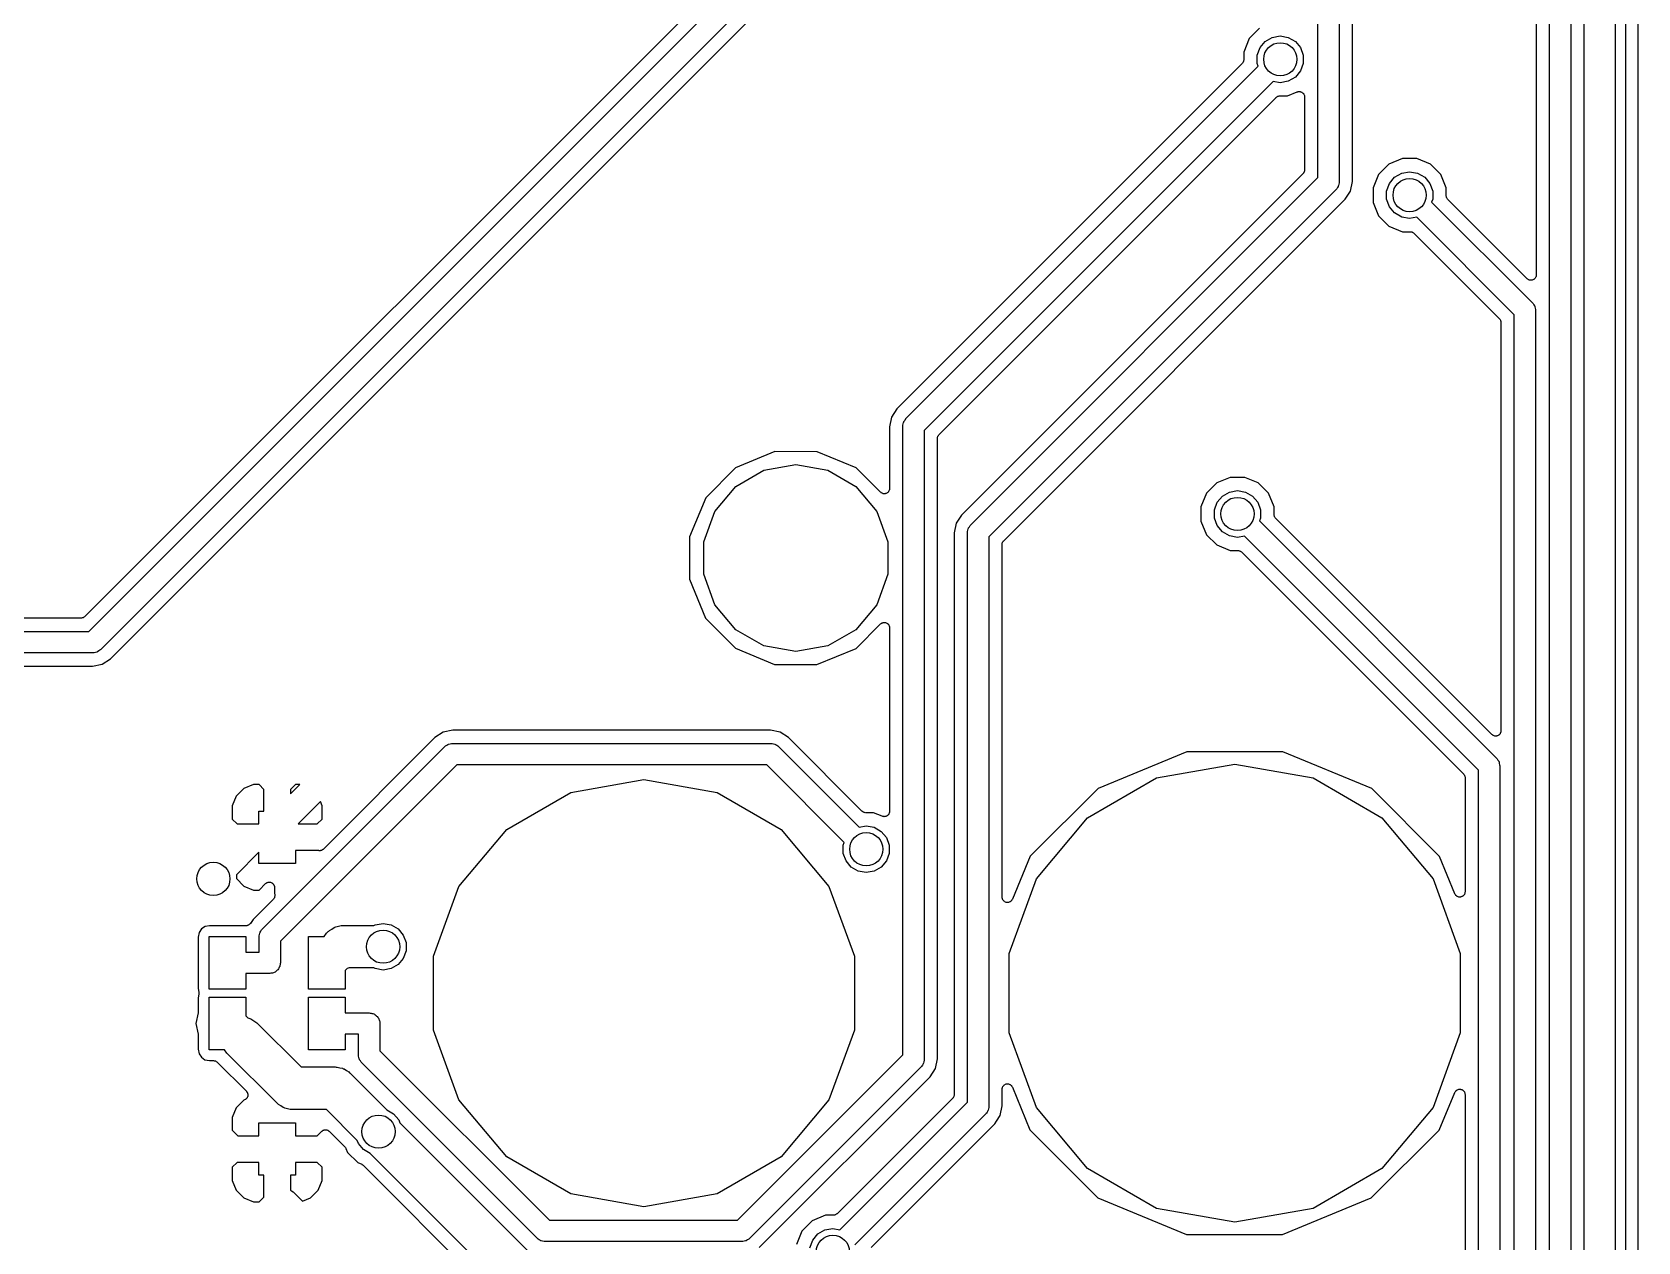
# Model space of a CAD drawing. Extents: x 51 to 137, y -158 to -25.
# Drawn here: x 105.85 to 136.51, y -78.8 to -55.7 of the extents above; entities that cross this region are included whole.
import ezdxf

# ---------------------------------------------------------------- set-up
doc = ezdxf.new("R2010")
doc.units = 0
doc.header["$MEASUREMENT"] = 0
doc.layers.add('BLACK', color=7, linetype='CONTINUOUS')

msp = doc.modelspace()

# ---------------------------------------------------------------- linework, layer by layer
at = {"layer": 'Black'}
for p, q in [((136.286, -119.911), (136.286, -28.1863)), ((136.515, -28.1813), (136.515, -119.921)), ((136.083, -28.2226), (136.083, -119.88)), ((134.828, -87.6108), (134.828, -49.6279)), ((135.235, -49.5437), (135.235, -87.695)), ((135.489, -87.685), (135.489, -49.5537)), ((134.574, -49.7752), (134.574, -60.3373)), ((121.125, -52.5895), (106.854, -66.8604)), ((106.929, -67.1442), (121.433, -52.64)), ((121.718, -52.9302), (107.157, -67.4911)), ((107.344, -67.6636), (121.771, -53.236)), ((130.404, -58.4763), (130.404, -53.6397)), ((130.81, -53.5555), (130.81, -58.5605)), ((131.064, -58.5505), (131.064, -53.5655)), ((129.291, -55.6259), (129.094, -55.8222)), ((129.399, -55.8766), (129.533, -55.7991)), ((129.533, -55.7991), (129.686, -55.7722)), ((129.686, -55.7722), (129.838, -55.7991)), ((129.838, -55.7991), (129.973, -55.8766)), ((129.094, -55.8222), (128.987, -56.0788)), ((128.987, -56.0788), (128.987, -56.2283)), ((129.246, -56.1409), (129.299, -55.9953)), ((129.299, -55.9953), (129.399, -55.8766)), ((129.973, -55.8766), (130.072, -55.9953)), ((130.072, -55.9953), (130.125, -56.1409)), ((128.958, -56.3001), (122.365, -62.8929)), ((122.537, -63.0796), (129.266, -56.3506)), ((128.96, -56.2965), (128.958, -56.3001)), ((128.963, -56.2936), (128.96, -56.2965)), ((128.97, -56.2821), (128.963, -56.2936)), ((128.978, -56.2712), (128.97, -56.2821)), ((128.979, -56.2669), (128.978, -56.2712)), ((128.981, -56.2631), (128.979, -56.2669)), ((128.983, -56.25), (128.981, -56.2631)), ((128.987, -56.2371), (128.983, -56.25)), ((128.987, -56.2283), (128.987, -56.2327)), ((128.987, -56.2327), (128.987, -56.2371)), ((129.246, -56.2959), (129.246, -56.1409)), ((129.266, -56.3506), (129.246, -56.2959)), ((130.125, -56.2959), (130.072, -56.4415)), ((130.125, -56.1409), (130.125, -56.2959)), ((129.551, -56.6408), (122.884, -63.3075)), ((129.686, -56.6646), (129.551, -56.6408)), ((129.838, -56.6377), (129.686, -56.6646)), ((129.973, -56.5602), (129.838, -56.6377)), ((130.072, -56.4415), (129.973, -56.5602)), ((123.168, -63.3829), (129.604, -56.9466)), ((129.604, -56.9466), (129.608, -56.9441)), ((129.608, -56.9441), (129.611, -56.9406)), ((129.611, -56.9406), (129.622, -56.934)), ((129.622, -56.934), (129.633, -56.9264)), ((129.633, -56.9264), (129.637, -56.9252)), ((129.637, -56.9252), (129.641, -56.923)), ((129.641, -56.923), (129.654, -56.9207)), ((129.654, -56.9207), (129.667, -56.9173)), ((129.667, -56.9173), (129.672, -56.9177)), ((129.672, -56.9177), (129.676, -56.9169)), ((129.676, -56.9169), (129.824, -56.917)), ((129.824, -56.917), (130.009, -56.8405)), ((130.009, -56.8405), (130.02, -56.8381)), ((130.02, -56.8381), (130.03, -56.8344)), ((130.03, -56.8344), (130.037, -56.8344)), ((130.037, -56.8344), (130.044, -56.8329)), ((130.044, -56.8329), (130.055, -56.8344)), ((130.055, -56.8344), (130.066, -56.8344)), ((130.066, -56.8344), (130.072, -56.8367)), ((130.072, -56.8367), (130.079, -56.8375)), ((130.079, -56.8375), (130.089, -56.8426)), ((130.089, -56.8426), (130.099, -56.8464)), ((130.099, -56.8464), (130.104, -56.8507)), ((130.104, -56.8507), (130.11, -56.8539)), ((130.11, -56.8539), (130.117, -56.862)), ((130.117, -56.862), (130.126, -56.8691)), ((130.126, -56.8691), (130.129, -56.8749)), ((130.129, -56.8749), (130.134, -56.8799)), ((130.134, -56.8799), (130.138, -56.8901)), ((130.138, -56.8901), (130.144, -56.8997)), ((130.144, -56.8997), (130.145, -56.9063)), ((130.145, -56.9063), (130.147, -56.9125)), ((130.147, -56.9125), (130.148, -56.9235)), ((130.148, -56.9235), (130.15, -56.9344)), ((130.15, -56.9344), (130.15, -58.329)), ((131.761, -58.2187), (131.564, -58.415)), ((132.018, -58.1126), (131.761, -58.2187)), ((132.296, -58.1128), (132.018, -58.1126)), ((132.552, -58.2194), (132.296, -58.1128)), ((132.749, -58.416), (132.552, -58.2194)), ((130.12, -58.4009), (123.6, -64.9206)), ((123.773, -65.1073), (130.404, -58.4763)), ((130.123, -58.3972), (130.12, -58.4009)), ((130.126, -58.3943), (130.123, -58.3972)), ((130.13, -58.3866), (130.126, -58.3943)), ((130.136, -58.3798), (130.13, -58.3866)), ((130.138, -58.3756), (130.136, -58.3798)), ((130.14, -58.372), (130.138, -58.3756)), ((130.141, -58.3677), (130.14, -58.372)), ((130.144, -58.3638), (130.141, -58.3677)), ((130.145, -58.355), (130.144, -58.3638)), ((130.148, -58.3467), (130.145, -58.355)), ((130.149, -58.3379), (130.148, -58.3422)), ((130.148, -58.3422), (130.148, -58.3467)), ((130.15, -58.329), (130.149, -58.3334)), ((130.149, -58.3334), (130.149, -58.3379)), ((130.81, -58.5605), (130.809, -58.5693)), ((130.809, -58.5693), (130.809, -58.5782)), ((131.027, -58.7347), (131.064, -58.5505)), ((131.564, -58.415), (131.458, -58.6716)), ((131.77, -58.5881), (131.869, -58.4694)), ((131.869, -58.4694), (132.004, -58.3919)), ((132.004, -58.3919), (132.156, -58.365)), ((132.156, -58.365), (132.309, -58.3919)), ((132.309, -58.3919), (132.443, -58.4694)), ((132.443, -58.4694), (132.543, -58.5881)), ((132.855, -58.6729), (132.749, -58.416)), ((130.751, -58.7042), (124.12, -65.3352)), ((130.756, -58.6969), (130.751, -58.7042)), ((130.763, -58.6911), (130.756, -58.6969)), ((130.776, -58.6681), (130.763, -58.6911)), ((130.791, -58.6464), (130.776, -58.6681)), ((130.793, -58.6377), (130.791, -58.6464)), ((130.798, -58.63), (130.793, -58.6377)), ((130.802, -58.6038), (130.798, -58.63)), ((130.809, -58.5782), (130.802, -58.6038)), ((130.923, -58.8909), (131.014, -58.7548)), ((131.014, -58.7548), (131.027, -58.7347)), ((131.014, -58.7548), (131.014, -58.7548)), ((131.458, -58.6716), (131.458, -58.9495)), ((131.717, -58.7337), (131.77, -58.5881)), ((131.717, -58.8887), (131.717, -58.7337)), ((132.543, -58.5881), (132.596, -58.7337)), ((132.596, -58.7337), (132.596, -58.8887)), ((132.855, -58.8209), (132.855, -58.6729)), ((132.855, -58.8254), (132.855, -58.8209)), ((132.855, -58.8299), (132.855, -58.8254)), ((132.859, -58.8427), (132.855, -58.8299)), ((132.861, -58.8557), (132.859, -58.8427)), ((132.863, -58.8596), (132.861, -58.8557)), ((132.864, -58.864), (132.863, -58.8596)), ((132.872, -58.8748), (132.864, -58.864)), ((132.878, -58.8863), (132.872, -58.8748)), ((124.403, -65.4106), (130.923, -58.8909)), ((131.458, -58.9495), (131.564, -59.2064)), ((131.77, -59.0343), (131.717, -58.8887)), ((131.869, -59.153), (131.77, -59.0343)), ((132.004, -59.2305), (131.869, -59.153)), ((132.596, -58.8887), (132.576, -58.9434)), ((132.576, -58.9434), (134.501, -60.8684)), ((132.882, -58.8892), (132.878, -58.8863)), ((132.884, -58.8929), (132.882, -58.8892)), ((134.401, -60.4092), (132.884, -58.8929)), ((131.564, -59.2064), (131.76, -59.403)), ((131.76, -59.403), (132.017, -59.5096)), ((132.156, -59.2574), (132.004, -59.2305)), ((132.291, -59.2336), (132.156, -59.2574)), ((134.154, -61.0963), (132.291, -59.2336)), ((132.017, -59.5096), (132.166, -59.5097)), ((132.166, -59.5097), (132.17, -59.5105)), ((132.17, -59.5105), (132.175, -59.5101)), ((132.175, -59.5101), (132.188, -59.5135)), ((132.188, -59.5135), (132.201, -59.5159)), ((132.201, -59.5159), (132.205, -59.5181)), ((132.205, -59.5181), (132.209, -59.5192)), ((132.209, -59.5192), (132.22, -59.5269)), ((132.22, -59.5269), (132.231, -59.5335)), ((132.231, -59.5335), (132.234, -59.5369)), ((132.234, -59.5369), (132.238, -59.5395)), ((132.238, -59.5395), (133.87, -61.1717)), ((134.412, -60.4168), (134.401, -60.4092)), ((134.54, -60.4112), (134.531, -60.4206)), ((134.55, -60.4026), (134.54, -60.4112)), ((134.553, -60.3988), (134.55, -60.4026)), ((134.556, -60.3956), (134.553, -60.3988)), ((134.561, -60.3836), (134.556, -60.3956)), ((134.568, -60.3721), (134.561, -60.3836)), ((134.569, -60.3677), (134.568, -60.3721)), ((134.571, -60.3636), (134.569, -60.3677)), ((134.572, -60.3504), (134.571, -60.3636)), ((134.574, -60.3373), (134.572, -60.3504)), ((134.422, -60.4253), (134.412, -60.4168)), ((134.426, -60.4269), (134.422, -60.4253)), ((134.43, -60.4294), (134.426, -60.4269)), ((134.442, -60.4329), (134.43, -60.4294)), ((134.455, -60.4374), (134.442, -60.4329)), ((134.459, -60.4374), (134.455, -60.4374)), ((134.464, -60.4385), (134.459, -60.4374)), ((134.477, -60.4374), (134.464, -60.4385)), ((134.49, -60.4374), (134.477, -60.4374)), ((134.494, -60.4359), (134.49, -60.4374)), ((134.499, -60.4355), (134.494, -60.4359)), ((134.511, -60.4299), (134.499, -60.4355)), ((134.523, -60.4253), (134.511, -60.4299)), ((134.527, -60.4225), (134.523, -60.4253)), ((134.531, -60.4206), (134.527, -60.4225)), ((134.501, -60.8684), (134.506, -60.8757)), ((134.506, -60.8757), (134.513, -60.8815)), ((134.513, -60.8815), (134.526, -60.9045)), ((134.526, -60.9045), (134.541, -60.9262)), ((134.541, -60.9262), (134.544, -60.9349)), ((134.544, -60.9349), (134.548, -60.9426)), ((134.548, -60.9426), (134.553, -60.9687)), ((134.553, -60.9687), (134.56, -60.9944)), ((134.56, -60.9944), (134.559, -61.0033)), ((134.559, -61.0033), (134.56, -61.0121)), ((134.56, -61.0121), (134.56, -85.4596)), ((133.87, -61.1717), (133.873, -61.1754)), ((133.873, -61.1754), (133.876, -61.1783)), ((133.876, -61.1783), (133.883, -61.1897)), ((133.883, -61.1897), (133.89, -61.2006)), ((133.89, -61.2006), (133.892, -61.2049)), ((133.892, -61.2049), (133.894, -61.2088)), ((133.894, -61.2088), (133.896, -61.2219)), ((133.896, -61.2219), (133.9, -61.2347)), ((133.9, -61.2347), (133.899, -61.2392)), ((133.899, -61.2392), (133.9, -61.2436)), ((133.9, -61.2436), (133.9, -69.0414)), ((134.154, -85.3754), (134.154, -61.0963)), ((122.26, -63.0491), (122.224, -63.2333)), ((122.365, -62.8929), (122.26, -63.0491)), ((122.485, -63.18), (122.49, -63.1538)), ((122.49, -63.1538), (122.494, -63.1461)), ((122.494, -63.1461), (122.497, -63.1374)), ((122.497, -63.1374), (122.512, -63.1157)), ((122.512, -63.1157), (122.525, -63.0927)), ((122.525, -63.0927), (122.532, -63.0869)), ((122.532, -63.0869), (122.537, -63.0796)), ((122.224, -63.2333), (122.224, -64.4138)), ((122.478, -63.2056), (122.485, -63.18)), ((122.479, -63.2145), (122.478, -63.2056)), ((122.478, -63.2233), (122.479, -63.2145)), ((122.478, -75.2317), (122.478, -63.2233)), ((122.884, -63.3075), (122.884, -75.3159)), ((123.138, -63.4459), (123.142, -63.4331)), ((123.139, -63.4504), (123.138, -63.4459)), ((123.138, -63.4548), (123.139, -63.4504)), ((123.138, -75.3059), (123.138, -63.4548)), ((123.142, -63.4331), (123.144, -63.42)), ((123.144, -63.42), (123.146, -63.4161)), ((123.146, -63.4161), (123.148, -63.4118)), ((123.148, -63.4118), (123.155, -63.4009)), ((123.155, -63.4009), (123.162, -63.3895)), ((123.162, -63.3895), (123.165, -63.3866)), ((123.165, -63.3866), (123.168, -63.3829)), ((120.032, -63.7104), (119.284, -64.0191)), ((120.84, -63.7112), (120.032, -63.7104)), ((121.587, -64.0212), (120.84, -63.7112)), ((119.284, -64.0191), (118.712, -64.5903)), ((119.287, -64.3756), (119.824, -64.0656)), ((119.824, -64.0656), (120.434, -63.958)), ((120.434, -63.958), (121.044, -64.0656)), ((121.044, -64.0656), (121.581, -64.3756)), ((122.05, -64.4856), (121.587, -64.0212)), ((118.888, -64.8504), (119.287, -64.3756)), ((121.581, -64.3756), (121.98, -64.8504)), ((128.472, -64.3081), (128.275, -64.5044)), ((128.729, -64.202), (128.472, -64.3081)), ((129.007, -64.2022), (128.729, -64.202)), ((129.263, -64.3088), (129.007, -64.2022)), ((129.46, -64.5054), (129.263, -64.3088)), ((118.712, -64.5903), (118.402, -65.3368)), ((122.061, -64.4933), (122.05, -64.4856)), ((122.071, -64.5018), (122.061, -64.4933)), ((122.075, -64.5033), (122.071, -64.5018)), ((122.079, -64.5059), (122.075, -64.5033)), ((122.092, -64.5093), (122.079, -64.5059)), ((122.104, -64.5139), (122.092, -64.5093)), ((122.109, -64.5139), (122.104, -64.5139)), ((122.113, -64.5151), (122.109, -64.5139)), ((122.126, -64.5139), (122.113, -64.5151)), ((122.14, -64.5139), (122.126, -64.5139)), ((122.144, -64.5124), (122.14, -64.5139)), ((122.148, -64.512), (122.144, -64.5124)), ((122.16, -64.5064), (122.148, -64.512)), ((122.173, -64.5018), (122.16, -64.5064)), ((122.176, -64.499), (122.173, -64.5018)), ((122.18, -64.4971), (122.176, -64.499)), ((122.19, -64.4877), (122.18, -64.4971)), ((122.2, -64.4792), (122.19, -64.4877)), ((122.202, -64.4753), (122.2, -64.4792)), ((122.205, -64.4722), (122.202, -64.4753)), ((122.211, -64.4601), (122.205, -64.4722)), ((122.218, -64.4486), (122.211, -64.4601)), ((122.22, -64.4402), (122.218, -64.4442)), ((122.218, -64.4442), (122.218, -64.4486)), ((122.221, -64.427), (122.22, -64.4402)), ((122.224, -64.4138), (122.221, -64.427)), ((128.275, -64.5044), (128.169, -64.761)), ((128.428, -64.8231), (128.481, -64.6775)), ((128.481, -64.6775), (128.58, -64.5588)), ((128.58, -64.5588), (128.715, -64.4813)), ((128.715, -64.4813), (128.867, -64.4544)), ((128.867, -64.4544), (129.02, -64.4813)), ((129.02, -64.4813), (129.154, -64.5588)), ((129.154, -64.5588), (129.254, -64.6775)), ((129.254, -64.6775), (129.307, -64.8231)), ((129.566, -64.7623), (129.46, -64.5054)), ((118.676, -65.4329), (118.888, -64.8504)), ((121.98, -64.8504), (122.192, -65.4329)), ((123.6, -64.9206), (123.496, -65.0768)), ((128.169, -64.761), (128.169, -65.0389)), ((128.428, -64.9781), (128.428, -64.8231)), ((128.481, -65.1237), (128.428, -64.9781)), ((129.307, -64.9781), (129.287, -65.0328)), ((129.307, -64.8231), (129.307, -64.9781)), ((129.566, -64.9103), (129.566, -64.7623)), ((129.566, -64.9148), (129.566, -64.9103)), ((129.566, -64.9193), (129.566, -64.9148)), ((129.57, -64.9321), (129.566, -64.9193)), ((129.572, -64.9451), (129.57, -64.9321)), ((129.574, -64.949), (129.572, -64.9451)), ((129.575, -64.9534), (129.574, -64.949)), ((129.583, -64.9642), (129.575, -64.9534)), ((129.589, -64.9757), (129.583, -64.9642)), ((129.593, -64.9786), (129.589, -64.9757)), ((129.595, -64.9823), (129.593, -64.9786)), ((133.726, -69.1133), (129.595, -64.9823)), ((123.496, -65.0768), (123.459, -65.261)), ((123.459, -65.261), (123.459, -75.9832)), ((123.713, -65.251), (123.715, -65.2422)), ((123.713, -76.1305), (123.713, -65.251)), ((123.714, -65.2333), (123.721, -65.2077)), ((123.715, -65.2422), (123.714, -65.2333)), ((123.721, -65.2077), (123.725, -65.1815)), ((123.725, -65.1815), (123.73, -65.1738)), ((123.73, -65.1738), (123.732, -65.1651)), ((123.732, -65.1651), (123.747, -65.1434)), ((123.747, -65.1434), (123.761, -65.1204)), ((123.761, -65.1204), (123.768, -65.1146)), ((123.768, -65.1146), (123.773, -65.1073)), ((128.169, -65.0389), (128.275, -65.2958)), ((128.275, -65.2958), (128.471, -65.4924)), ((128.58, -65.2424), (128.481, -65.1237)), ((128.715, -65.3199), (128.58, -65.2424)), ((128.867, -65.3468), (128.715, -65.3199)), ((129.287, -65.0328), (133.816, -69.5625)), ((118.402, -65.3368), (118.402, -66.1452)), ((118.676, -66.0527), (118.676, -65.4329)), ((122.192, -65.4329), (122.192, -66.0527)), ((124.12, -65.3352), (124.12, -76.2147)), ((124.374, -65.4736), (124.377, -65.4608)), ((124.374, -65.4781), (124.374, -65.4736)), ((124.374, -65.4825), (124.374, -65.4781)), ((124.374, -72.2186), (124.374, -65.4825)), ((124.377, -65.4608), (124.38, -65.4477)), ((124.38, -65.4477), (124.382, -65.4438)), ((124.382, -65.4438), (124.383, -65.4395)), ((124.383, -65.4395), (124.391, -65.4286)), ((124.391, -65.4286), (124.397, -65.4172)), ((124.397, -65.4172), (124.401, -65.4143)), ((124.401, -65.4143), (124.403, -65.4106)), ((128.471, -65.4924), (128.728, -65.599)), ((128.728, -65.599), (128.877, -65.5991)), ((129.002, -65.323), (128.867, -65.3468)), ((128.877, -65.5991), (128.881, -65.5999)), ((128.881, -65.5999), (128.886, -65.5995)), ((128.886, -65.5995), (128.899, -65.6029)), ((128.899, -65.6029), (128.912, -65.6053)), ((128.912, -65.6053), (128.916, -65.6075)), ((128.916, -65.6075), (128.92, -65.6086)), ((128.92, -65.6086), (128.931, -65.6163)), ((128.931, -65.6163), (128.942, -65.6229)), ((128.942, -65.6229), (128.945, -65.6263)), ((128.945, -65.6263), (128.949, -65.6289)), ((133.47, -69.7904), (129.002, -65.323)), ((128.949, -65.6289), (133.186, -69.8658)), ((118.402, -66.1452), (118.71, -66.8923)), ((118.888, -66.6352), (118.676, -66.0527)), ((122.192, -66.0527), (121.98, -66.6352)), ((119.287, -67.11), (118.888, -66.6352)), ((121.98, -66.6352), (121.581, -67.11)), ((78.8838, -67.1442), (106.929, -67.1442)), ((106.782, -66.8902), (78.8938, -66.8902)), ((106.786, -66.8894), (106.782, -66.8902)), ((106.791, -66.8898), (106.786, -66.8894)), ((106.804, -66.8864), (106.791, -66.8898)), ((106.817, -66.8841), (106.804, -66.8864)), ((106.821, -66.8818), (106.817, -66.8841)), ((106.825, -66.8807), (106.821, -66.8818)), ((106.836, -66.8731), (106.825, -66.8807)), ((106.847, -66.8664), (106.836, -66.8731)), ((106.85, -66.863), (106.847, -66.8664)), ((106.854, -66.8604), (106.85, -66.863)), ((118.71, -66.8923), (119.281, -67.4644)), ((119.824, -67.42), (119.287, -67.11)), ((121.581, -67.11), (121.044, -67.42)), ((121.584, -67.4664), (122.05, -67.0005)), ((122.05, -67.0005), (122.061, -66.9929)), ((122.061, -66.9929), (122.071, -66.9844)), ((122.071, -66.9844), (122.076, -66.9828)), ((122.076, -66.9828), (122.079, -66.9803)), ((122.079, -66.9803), (122.092, -66.9768)), ((122.092, -66.9768), (122.104, -66.9723)), ((122.104, -66.9723), (122.109, -66.9723)), ((122.109, -66.9723), (122.113, -66.9712)), ((122.113, -66.9712), (122.127, -66.9723)), ((122.127, -66.9723), (122.14, -66.9723)), ((122.14, -66.9723), (122.144, -66.9739)), ((122.144, -66.9739), (122.148, -66.9743)), ((122.148, -66.9743), (122.16, -66.9799)), ((122.16, -66.9799), (122.173, -66.9844)), ((122.173, -66.9844), (122.176, -66.9873)), ((122.176, -66.9873), (122.18, -66.9892)), ((122.18, -66.9892), (122.19, -66.9986)), ((122.19, -66.9986), (122.2, -67.0071)), ((122.2, -67.0071), (122.202, -67.011)), ((122.202, -67.011), (122.205, -67.0142)), ((122.205, -67.0142), (122.211, -67.0262)), ((122.211, -67.0262), (122.218, -67.0376)), ((122.218, -67.0376), (122.218, -67.0421)), ((122.218, -67.0421), (122.22, -67.0462)), ((122.22, -67.0462), (122.221, -67.0593)), ((122.221, -67.0593), (122.224, -67.0724)), ((122.224, -67.0724), (122.224, -70.5798)), ((119.281, -67.4644), (120.028, -67.7744)), ((120.434, -67.5276), (119.824, -67.42)), ((121.044, -67.42), (120.434, -67.5276)), ((120.836, -67.7752), (121.584, -67.4664)), ((107.013, -67.5506), (78.968, -67.5506)), ((107.003, -67.8046), (107.188, -67.768)), ((107.022, -67.549), (107.013, -67.5506)), ((107.031, -67.5498), (107.022, -67.549)), ((107.057, -67.543), (107.031, -67.5498)), ((107.083, -67.5383), (107.057, -67.543)), ((107.091, -67.5339), (107.083, -67.5383)), ((107.099, -67.5316), (107.091, -67.5339)), ((107.121, -67.5163), (107.099, -67.5316)), ((107.144, -67.5031), (107.121, -67.5163)), ((107.15, -67.4962), (107.144, -67.5031)), ((107.157, -67.4911), (107.15, -67.4962)), ((107.188, -67.768), (107.344, -67.6636)), ((120.028, -67.7744), (120.836, -67.7752)), ((79.1153, -67.8046), (107.003, -67.8046)), ((113.542, -69.1699), (111.411, -71.3015)), ((113.698, -69.0655), (113.542, -69.1699)), ((113.883, -69.0289), (113.698, -69.0655)), ((113.765, -69.3172), (113.787, -69.3019)), ((113.787, -69.3019), (113.795, -69.2996)), ((113.795, -69.2996), (113.803, -69.2952)), ((113.803, -69.2952), (113.829, -69.2905)), ((113.829, -69.2905), (113.855, -69.2837)), ((113.855, -69.2837), (113.864, -69.2845)), ((113.864, -69.2845), (113.872, -69.2829)), ((113.872, -69.2829), (119.961, -69.2829)), ((119.951, -69.0289), (113.883, -69.0289)), ((120.136, -69.0655), (119.951, -69.0289)), ((119.961, -69.2829), (119.97, -69.2845)), ((119.97, -69.2845), (119.979, -69.2837)), ((119.979, -69.2837), (120.005, -69.2905)), ((120.005, -69.2905), (120.031, -69.2952)), ((120.031, -69.2952), (120.039, -69.2996)), ((120.039, -69.2996), (120.047, -69.3019)), ((120.047, -69.3019), (120.069, -69.3172)), ((120.292, -69.1699), (120.136, -69.0655)), ((121.697, -70.5753), (120.292, -69.1699)), ((133.737, -69.1209), (133.726, -69.1133)), ((133.748, -69.1294), (133.737, -69.1209)), ((133.752, -69.131), (133.748, -69.1294)), ((133.755, -69.1335), (133.752, -69.131)), ((133.768, -69.137), (133.755, -69.1335)), ((133.781, -69.1415), (133.768, -69.137)), ((133.785, -69.1415), (133.781, -69.1415)), ((133.789, -69.1427), (133.785, -69.1415)), ((133.803, -69.1415), (133.789, -69.1427)), ((133.816, -69.1415), (133.803, -69.1415)), ((133.82, -69.14), (133.816, -69.1415)), ((133.825, -69.1396), (133.82, -69.14)), ((133.837, -69.134), (133.825, -69.1396)), ((133.849, -69.1294), (133.837, -69.134)), ((133.853, -69.1266), (133.849, -69.1294)), ((133.857, -69.1247), (133.853, -69.1266)), ((133.866, -69.1153), (133.857, -69.1247)), ((133.876, -69.1067), (133.866, -69.1153)), ((133.878, -69.1029), (133.876, -69.1067)), ((133.882, -69.0997), (133.878, -69.1029)), ((133.887, -69.0877), (133.882, -69.0997)), ((133.894, -69.0762), (133.887, -69.0877)), ((133.895, -69.0718), (133.894, -69.0762)), ((133.896, -69.0677), (133.895, -69.0718)), ((133.898, -69.0545), (133.896, -69.0677)), ((133.9, -69.0414), (133.898, -69.0545)), ((110.242, -72.8289), (113.729, -69.3424)), ((113.729, -69.3424), (113.736, -69.3373)), ((113.736, -69.3373), (113.742, -69.3304)), ((113.742, -69.3304), (113.765, -69.3172)), ((120.069, -69.3172), (120.092, -69.3304)), ((120.092, -69.3304), (120.098, -69.3373)), ((120.098, -69.3373), (120.105, -69.3424)), ((120.105, -69.3424), (121.644, -70.8812)), ((127.903, -69.4403), (126.208, -70.1407)), ((129.737, -69.4419), (127.903, -69.4403)), ((131.431, -70.1452), (129.737, -69.4419)), ((133.816, -69.5625), (133.822, -69.5698)), ((133.822, -69.5698), (133.828, -69.5756)), ((133.828, -69.5756), (133.842, -69.5986)), ((133.842, -69.5986), (133.857, -69.6203)), ((113.957, -69.6893), (110.589, -73.0568)), ((119.877, -69.6893), (113.957, -69.6893)), ((121.359, -71.1714), (119.877, -69.6893)), ((127.32, -69.9422), (128.816, -69.6785)), ((128.816, -69.6785), (130.312, -69.9422)), ((133.186, -69.8658), (133.188, -69.8695)), ((133.188, -69.8695), (133.192, -69.8724)), ((133.192, -69.8724), (133.198, -69.8838)), ((133.198, -69.8838), (133.206, -69.8947)), ((133.206, -69.8947), (133.207, -69.899)), ((133.207, -69.899), (133.209, -69.9029)), ((133.209, -69.9029), (133.212, -69.916)), ((133.212, -69.916), (133.215, -69.9288)), ((133.47, -84.5779), (133.47, -69.7904)), ((133.857, -69.6203), (133.859, -69.629)), ((133.859, -69.629), (133.864, -69.6367)), ((133.864, -69.6367), (133.868, -69.6628)), ((133.868, -69.6628), (133.875, -69.6885)), ((133.875, -69.6885), (133.874, -69.6974)), ((133.874, -69.6974), (133.876, -69.7062)), ((133.876, -69.7062), (133.876, -84.6621)), ((109.89, -70.1433), (109.747, -70.2862)), ((110.076, -70.0659), (109.89, -70.1433)), ((110.181, -70.0659), (110.076, -70.0659)), ((110.274, -70.1588), (110.181, -70.0659)), ((110.274, -70.5739), (110.274, -70.1588)), ((110.782, -70.2464), (110.962, -70.0659)), ((110.875, -70.0659), (110.782, -70.1588)), ((110.782, -70.1588), (110.782, -70.2464)), ((110.962, -70.0659), (110.875, -70.0659)), ((114.911, -70.9261), (116.138, -70.2177)), ((116.138, -70.2177), (117.533, -69.9717)), ((117.533, -69.9717), (118.928, -70.2177)), ((118.928, -70.2177), (120.155, -70.9261)), ((126.208, -70.1407), (124.91, -71.4364)), ((126.005, -70.7015), (127.32, -69.9422)), ((130.312, -69.9422), (131.627, -70.7015)), ((132.727, -71.4432), (131.431, -70.1452)), ((133.215, -69.9288), (133.215, -69.9333)), ((133.215, -69.9333), (133.216, -69.9377)), ((133.216, -69.9377), (133.216, -72.1149)), ((109.747, -70.2862), (109.669, -70.4729)), ((109.669, -70.4729), (109.669, -70.7274)), ((111.354, -70.3933), (110.962, -70.7844)), ((111.387, -70.4729), (111.354, -70.3933)), ((111.387, -70.7274), (111.387, -70.4729)), ((109.669, -70.7274), (109.762, -70.8203)), ((109.762, -70.8203), (110.104, -70.8203)), ((110.104, -70.8203), (110.104, -70.8203)), ((110.104, -70.8203), (110.177, -70.8203)), ((110.177, -70.8203), (110.177, -70.5739)), ((110.177, -70.5739), (110.274, -70.5739)), ((110.962, -70.7844), (110.926, -70.8203)), ((110.926, -70.8203), (111.294, -70.8203)), ((111.294, -70.8203), (111.387, -70.7274)), ((121.701, -70.5779), (121.697, -70.5753)), ((121.704, -70.5813), (121.701, -70.5779)), ((121.715, -70.5879), (121.704, -70.5813)), ((121.726, -70.5956), (121.715, -70.5879)), ((121.73, -70.5967), (121.726, -70.5956)), ((121.734, -70.5989), (121.73, -70.5967)), ((121.747, -70.6013), (121.734, -70.5989)), ((121.76, -70.6047), (121.747, -70.6013)), ((121.765, -70.6043), (121.76, -70.6047)), ((121.769, -70.6051), (121.765, -70.6043)), ((121.918, -70.6052), (121.769, -70.6051)), ((122.083, -70.6736), (121.918, -70.6052)), ((122.094, -70.6761), (122.083, -70.6736)), ((122.104, -70.6799), (122.094, -70.6761)), ((122.111, -70.6799), (122.104, -70.6799)), ((122.118, -70.6813), (122.111, -70.6799)), ((122.129, -70.6799), (122.118, -70.6813)), ((122.14, -70.6799), (122.129, -70.6799)), ((122.146, -70.6776), (122.14, -70.6799)), ((122.153, -70.6767), (122.146, -70.6776)), ((122.162, -70.6716), (122.153, -70.6767)), ((122.173, -70.6678), (122.162, -70.6716)), ((122.178, -70.6635), (122.173, -70.6678)), ((122.184, -70.6605), (122.178, -70.6635)), ((122.191, -70.6523), (122.184, -70.6605)), ((122.2, -70.6451), (122.191, -70.6523)), ((122.203, -70.6394), (122.2, -70.6451)), ((122.208, -70.6345), (122.203, -70.6394)), ((122.212, -70.6242), (122.208, -70.6345)), ((122.218, -70.6146), (122.212, -70.6242)), ((122.219, -70.608), (122.218, -70.6146)), ((122.221, -70.6019), (122.219, -70.608)), ((122.222, -70.5908), (122.221, -70.6019)), ((122.224, -70.5798), (122.222, -70.5908)), ((125.029, -71.8648), (126.005, -70.7015)), ((131.627, -70.7015), (132.603, -71.8648)), ((114, -72.0114), (114.911, -70.9261)), ((120.155, -70.9261), (121.066, -72.0114)), ((121.644, -70.8812), (121.779, -70.8574)), ((121.779, -70.8574), (121.931, -70.8843)), ((121.931, -70.8843), (122.066, -70.9618)), ((122.066, -70.9618), (122.165, -71.0805)), ((122.165, -71.0805), (122.218, -71.2261)), ((110.177, -71.3598), (109.748, -71.7893)), ((110.177, -71.5747), (110.177, -71.3598)), ((111.318, -71.3283), (110.879, -71.3283)), ((110.879, -71.3283), (110.879, -71.5747)), ((111.321, -71.3286), (111.318, -71.3283)), ((111.33, -71.3309), (111.321, -71.3286)), ((111.339, -71.3301), (111.33, -71.3309)), ((111.348, -71.3309), (111.339, -71.3301)), ((111.356, -71.3286), (111.348, -71.3309)), ((111.365, -71.3278), (111.356, -71.3286)), ((111.373, -71.324), (111.365, -71.3278)), ((111.382, -71.3217), (111.373, -71.324)), ((111.387, -71.3183), (111.382, -71.3217)), ((111.389, -71.3167), (111.387, -71.3183)), ((111.397, -71.3129), (111.389, -71.3167)), ((111.403, -71.3066), (111.397, -71.3129)), ((111.411, -71.3015), (111.403, -71.3066)), ((121.339, -71.2261), (121.359, -71.1714)), ((121.339, -71.3811), (121.339, -71.2261)), ((121.392, -71.5267), (121.339, -71.3811)), ((122.218, -71.3811), (122.165, -71.5267)), ((122.218, -71.2261), (122.218, -71.3811)), ((124.91, -71.4364), (124.569, -72.2576)), ((133.02, -72.1537), (132.727, -71.4432)), ((110.879, -71.5747), (110.177, -71.5747)), ((121.492, -71.6454), (121.392, -71.5267)), ((121.626, -71.7229), (121.492, -71.6454)), ((121.779, -71.7498), (121.626, -71.7229)), ((121.931, -71.7229), (121.779, -71.7498)), ((122.066, -71.6454), (121.931, -71.7229)), ((122.165, -71.5267), (122.066, -71.6454)), ((109.748, -71.7893), (109.749, -71.7913)), ((109.749, -71.7913), (109.749, -71.8644)), ((109.749, -71.8644), (109.89, -72.0054)), ((109.89, -72.0054), (110.076, -72.0827)), ((110.181, -72.0827), (110.304, -71.9601)), ((110.304, -71.9601), (110.315, -71.9524)), ((110.315, -71.9524), (110.325, -71.9439)), ((110.325, -71.9439), (110.329, -71.9424)), ((110.329, -71.9424), (110.333, -71.9398)), ((110.333, -71.9398), (110.345, -71.9364)), ((110.345, -71.9364), (110.358, -71.9318)), ((110.358, -71.9318), (110.362, -71.9318)), ((110.362, -71.9318), (110.367, -71.9307)), ((110.367, -71.9307), (110.38, -71.9318)), ((110.38, -71.9318), (110.393, -71.9318)), ((110.393, -71.9318), (110.397, -71.9334)), ((110.397, -71.9334), (110.402, -71.9338)), ((110.402, -71.9338), (110.414, -71.9394)), ((110.414, -71.9394), (110.426, -71.9439)), ((110.426, -71.9439), (110.43, -71.9468)), ((110.43, -71.9468), (110.434, -71.9487)), ((110.434, -71.9487), (110.443, -71.9581)), ((110.443, -71.9581), (110.453, -71.9666)), ((110.453, -71.9666), (110.456, -71.9705)), ((110.456, -71.9705), (110.459, -71.9736)), ((110.459, -71.9736), (110.464, -71.9857)), ((110.464, -71.9857), (110.471, -71.9972)), ((110.471, -71.9972), (110.472, -72.0016)), ((110.472, -72.0016), (110.474, -72.0056)), ((110.474, -72.0056), (110.475, -72.0188)), ((110.475, -72.0188), (110.477, -72.0319)), ((110.477, -72.0319), (110.477, -72.1473)), ((113.515, -73.3428), (114, -72.0114)), ((121.066, -72.0114), (121.551, -73.3428)), ((124.51, -73.2919), (125.029, -71.8648)), ((132.603, -71.8648), (133.122, -73.2919)), ((110.456, -72.2561), (110.07, -72.6422)), ((110.076, -72.0827), (110.181, -72.0827)), ((110.463, -72.2453), (110.456, -72.2561)), ((110.472, -72.2351), (110.463, -72.2453)), ((110.474, -72.2309), (110.472, -72.2351)), ((110.476, -72.2272), (110.474, -72.2309)), ((110.48, -72.2144), (110.476, -72.2272)), ((110.477, -72.1473), (110.482, -72.158)), ((110.484, -72.2019), (110.48, -72.2144)), ((110.482, -72.158), (110.483, -72.1625)), ((110.483, -72.1625), (110.484, -72.1667)), ((110.484, -72.1667), (110.484, -72.1799)), ((110.484, -72.1799), (110.485, -72.1932)), ((110.485, -72.1932), (110.484, -72.1975)), ((110.484, -72.1975), (110.484, -72.2019)), ((124.376, -72.2338), (124.374, -72.2186)), ((124.378, -72.2491), (124.376, -72.2338)), ((124.379, -72.2511), (124.378, -72.2491)), ((124.38, -72.2534), (124.379, -72.2511)), ((124.387, -72.2667), (124.38, -72.2534)), ((124.395, -72.2804), (124.387, -72.2667)), ((124.396, -72.2819), (124.395, -72.2804)), ((124.397, -72.2839), (124.396, -72.2819)), ((124.409, -72.2938), (124.397, -72.2839)), ((124.421, -72.3043), (124.409, -72.2938)), ((124.423, -72.3051), (124.421, -72.3043)), ((124.424, -72.3066), (124.423, -72.3051)), ((124.439, -72.3119), (124.424, -72.3066)), ((124.453, -72.3178), (124.439, -72.3119)), ((124.455, -72.3179), (124.453, -72.3178)), ((124.458, -72.3187), (124.455, -72.3179)), ((124.473, -72.3187), (124.458, -72.3187)), ((124.488, -72.3194), (124.473, -72.3187)), ((124.491, -72.3187), (124.488, -72.3194)), ((124.493, -72.3187), (124.491, -72.3187)), ((124.507, -72.3134), (124.493, -72.3187)), ((124.522, -72.3088), (124.507, -72.3134)), ((124.524, -72.3074), (124.522, -72.3088)), ((124.526, -72.3066), (124.524, -72.3074)), ((124.538, -72.2967), (124.526, -72.3066)), ((124.55, -72.2873), (124.538, -72.2967)), ((124.551, -72.2854), (124.55, -72.2873)), ((124.553, -72.2839), (124.551, -72.2854)), ((124.561, -72.2706), (124.553, -72.2839)), ((124.569, -72.2576), (124.561, -72.2706)), ((133.028, -72.1668), (133.02, -72.1537)), ((133.036, -72.1802), (133.028, -72.1668)), ((133.038, -72.1816), (133.036, -72.1802)), ((133.039, -72.1835), (133.038, -72.1816)), ((133.051, -72.1929), (133.039, -72.1835)), ((133.063, -72.2029), (133.051, -72.1929)), ((133.065, -72.2036), (133.063, -72.2029)), ((133.067, -72.205), (133.065, -72.2036)), ((133.082, -72.2096), (133.067, -72.205)), ((133.096, -72.2149), (133.082, -72.2096)), ((133.099, -72.2149), (133.096, -72.2149)), ((133.101, -72.2156), (133.099, -72.2149)), ((133.116, -72.2149), (133.101, -72.2156)), ((133.132, -72.2149), (133.116, -72.2149)), ((133.134, -72.2142), (133.132, -72.2149)), ((133.136, -72.2141), (133.134, -72.2142)), ((133.15, -72.2082), (133.136, -72.2141)), ((133.165, -72.2029), (133.15, -72.2082)), ((133.166, -72.2015), (133.165, -72.2029)), ((133.169, -72.2006), (133.166, -72.2015)), ((133.18, -72.1902), (133.169, -72.2006)), ((133.192, -72.1802), (133.18, -72.1902)), ((133.193, -72.1783), (133.192, -72.1802)), ((133.195, -72.1768), (133.193, -72.1783)), ((133.202, -72.1631), (133.195, -72.1768)), ((133.209, -72.1496), (133.202, -72.1631)), ((133.21, -72.1475), (133.209, -72.1496)), ((133.211, -72.1455), (133.21, -72.1475)), ((133.213, -72.1302), (133.211, -72.1455)), ((133.216, -72.1149), (133.213, -72.1302)), ((110.07, -72.6422), (110.019, -72.7185)), ((109.036, -72.8918), (109.018, -72.9818)), ((109.018, -72.9818), (109.018, -73.9627)), ((109.082, -72.8243), (109.036, -72.8918)), ((109.15, -72.7794), (109.082, -72.8243)), ((109.237, -72.7625), (109.15, -72.7794)), ((109.228, -73.9725), (109.228, -72.9717)), ((109.228, -72.9717), (109.929, -72.9717)), ((109.924, -72.7625), (109.237, -72.7625)), ((109.928, -72.7635), (109.924, -72.7625)), ((109.939, -72.7623), (109.928, -72.7635)), ((109.929, -72.9717), (109.929, -73.2689)), ((109.95, -72.7625), (109.939, -72.7623)), ((109.956, -72.7604), (109.95, -72.7625)), ((109.963, -72.7596), (109.956, -72.7604)), ((109.973, -72.7548), (109.963, -72.7596)), ((109.983, -72.7512), (109.973, -72.7548)), ((109.988, -72.747), (109.983, -72.7512)), ((109.994, -72.744), (109.988, -72.747)), ((110.002, -72.7361), (109.994, -72.744)), ((110.011, -72.7292), (110.002, -72.7361)), ((110.014, -72.7234), (110.011, -72.7292)), ((110.019, -72.7185), (110.014, -72.7234)), ((110.183, -72.9726), (110.184, -72.9638)), ((110.183, -73.2689), (110.183, -72.9726)), ((110.184, -72.9549), (110.19, -72.9293)), ((110.184, -72.9638), (110.184, -72.9549)), ((110.19, -72.9293), (110.195, -72.9031)), ((110.195, -72.9031), (110.2, -72.8954)), ((110.2, -72.8954), (110.202, -72.8867)), ((110.202, -72.8867), (110.217, -72.865)), ((110.217, -72.865), (110.23, -72.842)), ((110.23, -72.842), (110.237, -72.8362)), ((110.237, -72.8362), (110.242, -72.8289)), ((111.127, -73.9725), (111.127, -72.9717)), ((111.127, -72.9717), (111.423, -72.9717)), ((111.423, -72.9717), (111.467, -72.9081)), ((111.467, -72.9081), (111.499, -72.8764)), ((111.499, -72.8764), (111.514, -72.8662)), ((111.514, -72.8662), (111.525, -72.8525)), ((111.525, -72.8525), (111.571, -72.8259)), ((111.571, -72.8259), (111.615, -72.7955)), ((111.615, -72.7955), (111.632, -72.7908)), ((111.632, -72.7908), (111.647, -72.7819)), ((111.647, -72.7819), (111.7, -72.7727)), ((111.7, -72.7727), (111.751, -72.7589)), ((111.751, -72.7589), (111.769, -72.7605)), ((111.769, -72.7605), (111.786, -72.7574)), ((111.786, -72.7574), (112.376, -72.7574)), ((112.376, -72.7574), (112.398, -72.7445)), ((112.398, -72.7445), (112.551, -72.7176)), ((112.551, -72.7176), (112.704, -72.7445)), ((112.704, -72.7445), (112.838, -72.822)), ((112.838, -72.822), (112.937, -72.9407)), ((112.937, -72.9407), (112.99, -73.0863)), ((109.929, -73.2689), (110.183, -73.2689)), ((110.589, -73.0568), (110.589, -73.4721)), ((112.99, -73.2413), (112.937, -73.3869)), ((112.99, -73.0863), (112.99, -73.2413)), ((124.51, -74.8105), (124.51, -73.2919)), ((133.122, -73.2919), (133.122, -74.8105)), ((110.551, -73.5873), (110.542, -73.6027)), ((110.562, -73.5737), (110.551, -73.5873)), ((110.568, -73.557), (110.562, -73.5737)), ((110.577, -73.5416), (110.568, -73.557)), ((110.58, -73.5241), (110.577, -73.5416)), ((110.586, -73.5074), (110.58, -73.5241)), ((110.589, -73.4721), (110.586, -73.4896)), ((110.586, -73.4896), (110.586, -73.5074)), ((111.866, -73.5801), (111.828, -73.6172)), ((111.903, -73.5702), (111.866, -73.5801)), ((112.376, -73.5702), (111.903, -73.5702)), ((112.398, -73.5831), (112.376, -73.5702)), ((112.551, -73.61), (112.398, -73.5831)), ((112.704, -73.5831), (112.551, -73.61)), ((112.838, -73.5056), (112.704, -73.5831)), ((112.937, -73.3869), (112.838, -73.5056)), ((113.515, -74.7596), (113.515, -73.3428)), ((121.551, -73.3428), (121.551, -74.7596)), ((110.386, -73.6753), (109.929, -73.6753)), ((109.929, -73.6753), (109.929, -73.9725)), ((110.404, -73.6722), (110.386, -73.6753)), ((110.421, -73.6722), (110.404, -73.6722)), ((110.438, -73.6661), (110.421, -73.6722)), ((110.455, -73.663), (110.438, -73.6661)), ((110.471, -73.6542), (110.455, -73.663)), ((110.488, -73.6481), (110.471, -73.6542)), ((110.501, -73.6366), (110.488, -73.6481)), ((110.517, -73.6278), (110.501, -73.6366)), ((110.528, -73.6141), (110.517, -73.6278)), ((110.542, -73.6027), (110.528, -73.6141)), ((111.828, -73.6172), (111.828, -73.9725)), ((109.018, -73.9627), (109.032, -74.0331)), ((109.032, -74.0725), (109.018, -74.14)), ((109.018, -74.14), (109.018, -74.4053)), ((109.032, -74.0331), (109.032, -74.0352)), ((109.032, -74.0352), (109.033, -74.0372)), ((109.033, -74.0372), (109.032, -74.0528)), ((109.032, -74.0528), (109.033, -74.0684)), ((109.033, -74.0684), (109.032, -74.0704)), ((109.032, -74.0704), (109.032, -74.0725)), ((109.929, -73.9725), (109.228, -73.9725)), ((109.228, -75.1307), (109.228, -74.1299)), ((109.228, -74.1299), (109.929, -74.1299)), ((109.929, -74.1299), (109.929, -74.4853)), ((111.828, -73.9725), (111.127, -73.9725)), ((111.127, -75.1307), (111.127, -74.1299)), ((111.127, -74.1299), (111.828, -74.1299)), ((111.828, -74.1299), (111.828, -74.4271)), ((109.016, -74.4252), (108.976, -74.6303)), ((109.017, -74.4152), (109.016, -74.4252)), ((109.018, -74.4053), (109.017, -74.4152)), ((109.929, -74.4853), (109.966, -74.5223)), ((111.828, -74.4271), (112.286, -74.4271)), ((112.286, -74.4271), (112.304, -74.4302)), ((112.304, -74.4302), (112.321, -74.4302)), ((112.321, -74.4302), (112.338, -74.4363)), ((112.338, -74.4363), (112.355, -74.4394)), ((112.355, -74.4394), (112.371, -74.4482)), ((112.371, -74.4482), (112.388, -74.4543)), ((112.388, -74.4543), (112.401, -74.4657)), ((112.401, -74.4657), (112.417, -74.4746)), ((112.417, -74.4746), (112.428, -74.4883)), ((112.428, -74.4883), (112.442, -74.4997)), ((112.442, -74.4997), (112.451, -74.5151)), ((112.451, -74.5151), (112.462, -74.5287)), ((108.976, -74.6303), (109.016, -74.8354)), ((109.966, -74.5223), (110.026, -74.5386)), ((110.026, -74.5386), (110.142, -74.6195)), ((110.142, -74.6195), (110.983, -75.4605)), ((112.462, -74.5287), (112.468, -74.5454)), ((112.468, -74.5454), (112.477, -74.5608)), ((112.477, -74.5608), (112.48, -74.5783)), ((112.48, -74.5783), (112.486, -74.595)), ((112.486, -74.595), (112.486, -74.6128)), ((112.486, -74.6128), (112.489, -74.6303)), ((112.489, -74.6303), (112.489, -75.1521)), ((114, -76.091), (113.515, -74.7596)), ((121.551, -74.7596), (121.066, -76.091)), ((125.029, -76.2376), (124.51, -74.8105)), ((133.122, -74.8105), (132.603, -76.2376)), ((109.016, -74.8354), (109.017, -74.8454)), ((109.017, -74.8454), (109.018, -74.8553)), ((109.018, -74.8553), (109.018, -75.1209)), ((109.018, -75.1209), (109.035, -75.2079)), ((109.523, -75.1307), (109.228, -75.1307)), ((109.567, -75.1943), (109.523, -75.1307)), ((111.828, -75.1307), (111.127, -75.1307)), ((112.083, -74.8335), (111.828, -74.8335)), ((111.828, -74.8335), (111.828, -75.1307)), ((112.083, -75.2363), (112.083, -74.8335)), ((109.035, -75.2079), (109.08, -75.2763)), ((109.08, -75.2763), (109.148, -75.3218)), ((109.148, -75.3218), (109.238, -75.3399)), ((109.238, -75.3399), (109.313, -75.3399)), ((109.313, -75.3399), (109.327, -75.3424)), ((109.327, -75.3424), (109.341, -75.3439)), ((109.341, -75.3439), (109.344, -75.3454)), ((109.344, -75.3454), (109.348, -75.346)), ((109.348, -75.346), (109.36, -75.3532)), ((109.36, -75.3532), (109.373, -75.3595)), ((109.373, -75.3595), (109.375, -75.362)), ((109.375, -75.362), (109.378, -75.3636)), ((109.378, -75.3636), (109.386, -75.3725)), ((109.386, -75.3725), (109.388, -75.3739)), ((109.388, -75.3739), (109.939, -75.9248)), ((110.527, -76.1543), (109.567, -75.1943)), ((112.084, -75.2451), (112.083, -75.2363)), ((112.084, -75.254), (112.084, -75.2451)), ((112.09, -75.2796), (112.084, -75.254)), ((112.095, -75.3058), (112.09, -75.2796)), ((112.1, -75.3135), (112.095, -75.3058)), ((112.102, -75.3222), (112.1, -75.3135)), ((112.117, -75.3439), (112.102, -75.3222)), ((112.13, -75.3669), (112.117, -75.3439)), ((112.137, -75.3727), (112.13, -75.3669)), ((112.142, -75.38), (112.137, -75.3727)), ((115.498, -78.7356), (112.142, -75.38)), ((112.489, -75.1521), (115.726, -78.3887)), ((119.321, -78.3887), (122.478, -75.2317)), ((122.85, -75.4235), (122.837, -75.4465)), ((122.865, -75.4018), (122.85, -75.4235)), ((122.867, -75.3931), (122.865, -75.4018)), ((122.872, -75.3854), (122.867, -75.3931)), ((122.876, -75.3593), (122.872, -75.3854)), ((122.883, -75.3336), (122.876, -75.3593)), ((122.884, -75.3159), (122.883, -75.3247)), ((122.883, -75.3247), (122.883, -75.3336)), ((123.101, -75.4901), (123.138, -75.3059)), ((110.983, -75.4605), (111.636, -75.4605)), ((111.636, -75.4605), (111.653, -75.4636)), ((111.653, -75.4636), (111.671, -75.462)), ((111.671, -75.462), (111.722, -75.4758)), ((111.722, -75.4758), (111.775, -75.485)), ((111.775, -75.485), (111.79, -75.4939)), ((111.79, -75.4939), (111.807, -75.4986)), ((111.807, -75.4986), (111.851, -75.529)), ((111.851, -75.529), (111.897, -75.5556)), ((111.897, -75.5556), (111.908, -75.5693)), ((111.908, -75.5693), (111.923, -75.5795)), ((111.923, -75.5795), (112.624, -76.2802)), ((122.825, -75.4596), (119.549, -78.7356)), ((119.735, -78.9081), (122.997, -75.6463)), ((122.83, -75.4523), (122.825, -75.4596)), ((122.837, -75.4465), (122.83, -75.4523)), ((122.997, -75.6463), (123.101, -75.4901)), ((109.939, -75.9248), (109.945, -75.9339)), ((109.945, -75.9339), (109.952, -75.942)), ((109.953, -76.0488), (109.95, -76.0549)), ((109.952, -75.942), (109.955, -75.9482)), ((109.957, -76.0435), (109.953, -76.0488)), ((109.955, -75.9482), (109.959, -75.9537)), ((109.96, -76.033), (109.957, -76.0435)), ((109.959, -75.9537), (109.962, -75.9644)), ((109.965, -76.0229), (109.96, -76.033)), ((109.962, -75.9644), (109.966, -75.9746)), ((109.967, -76.0099), (109.965, -76.0162)), ((109.965, -76.0162), (109.965, -76.0229)), ((109.966, -75.9746), (109.966, -75.9813)), ((109.966, -75.9813), (109.968, -75.9878)), ((109.968, -75.9878), (109.967, -75.9988)), ((109.967, -75.9988), (109.967, -76.0099)), ((123.432, -76.0514), (123.429, -76.0551)), ((123.435, -76.0485), (123.432, -76.0514)), ((123.442, -76.037), (123.435, -76.0485)), ((123.45, -76.0262), (123.442, -76.037)), ((123.451, -76.0219), (123.45, -76.0262)), ((123.453, -76.018), (123.451, -76.0219)), ((123.455, -76.0049), (123.453, -76.018)), ((123.459, -75.9921), (123.455, -76.0049)), ((123.459, -75.9832), (123.458, -75.9876)), ((123.458, -75.9876), (123.459, -75.9921)), ((124.374, -75.8839), (124.376, -75.8687)), ((124.374, -76.2047), (124.374, -75.8839)), ((124.376, -75.8687), (124.378, -75.8533)), ((124.378, -75.8533), (124.379, -75.8513)), ((124.379, -75.8513), (124.38, -75.8492)), ((124.38, -75.8492), (124.387, -75.8357)), ((124.387, -75.8357), (124.395, -75.822)), ((124.395, -75.822), (124.396, -75.8205)), ((124.396, -75.8205), (124.397, -75.8186)), ((124.397, -75.8186), (124.409, -75.8087)), ((124.409, -75.8087), (124.421, -75.7982)), ((124.421, -75.7982), (124.423, -75.7973)), ((124.423, -75.7973), (124.424, -75.7959)), ((124.424, -75.7959), (124.439, -75.7906)), ((124.439, -75.7906), (124.453, -75.7847)), ((124.453, -75.7847), (124.455, -75.7846)), ((124.455, -75.7846), (124.458, -75.7839)), ((124.458, -75.7839), (124.473, -75.7839)), ((124.473, -75.7839), (124.489, -75.7832)), ((124.489, -75.7832), (124.491, -75.7839)), ((124.491, -75.7839), (124.493, -75.7839)), ((124.493, -75.7839), (124.507, -75.7892)), ((124.507, -75.7892), (124.522, -75.7938)), ((124.522, -75.7938), (124.524, -75.7952)), ((124.524, -75.7952), (124.526, -75.7959)), ((124.526, -75.7959), (124.538, -75.8059)), ((124.538, -75.8059), (124.55, -75.8154)), ((124.55, -75.8154), (124.551, -75.8172)), ((124.551, -75.8172), (124.553, -75.8186)), ((124.553, -75.8186), (124.561, -75.832)), ((124.561, -75.832), (124.569, -75.8451)), ((124.569, -75.8451), (124.905, -76.6592)), ((132.722, -76.666), (133.02, -75.9479)), ((133.02, -75.9479), (133.028, -75.9349)), ((133.028, -75.9349), (133.036, -75.9215)), ((133.036, -75.9215), (133.038, -75.9201)), ((133.038, -75.9201), (133.039, -75.9181)), ((133.039, -75.9181), (133.051, -75.9088)), ((133.051, -75.9088), (133.063, -75.8989)), ((133.063, -75.8989), (133.065, -75.8981)), ((133.065, -75.8981), (133.067, -75.8967)), ((133.067, -75.8967), (133.082, -75.8921)), ((133.082, -75.8921), (133.096, -75.8868)), ((133.096, -75.8868), (133.099, -75.8868)), ((133.099, -75.8868), (133.101, -75.8861)), ((133.101, -75.8861), (133.116, -75.8868)), ((133.116, -75.8868), (133.132, -75.8868)), ((133.132, -75.8868), (133.134, -75.8876)), ((133.134, -75.8876), (133.136, -75.8877)), ((133.136, -75.8877), (133.15, -75.8936)), ((133.15, -75.8936), (133.165, -75.8989)), ((133.165, -75.8989), (133.167, -75.9003)), ((133.167, -75.9003), (133.169, -75.9012)), ((133.169, -75.9012), (133.18, -75.9116)), ((133.18, -75.9116), (133.192, -75.9215)), ((133.192, -75.9215), (133.193, -75.9235)), ((133.193, -75.9235), (133.195, -75.9251)), ((133.195, -75.9251), (133.202, -75.9388)), ((133.202, -75.9388), (133.209, -75.9521)), ((133.209, -75.9521), (133.21, -75.9544)), ((133.21, -75.9544), (133.211, -75.9564)), ((133.211, -75.9564), (133.213, -75.9717)), ((133.213, -75.9717), (133.216, -75.9869)), ((133.216, -75.9869), (133.216, -84.4306)), ((109.747, -76.2399), (109.669, -76.4267)), ((109.89, -76.097), (109.747, -76.2399)), ((109.906, -76.0905), (109.89, -76.097)), ((109.915, -76.0845), (109.906, -76.0905)), ((109.925, -76.0798), (109.915, -76.0845)), ((109.93, -76.0751), (109.925, -76.0798)), ((109.935, -76.0715), (109.93, -76.0751)), ((109.942, -76.0627), (109.935, -76.0715)), ((109.95, -76.0549), (109.942, -76.0627)), ((110.542, -76.1645), (110.527, -76.1543)), ((110.553, -76.1782), (110.542, -76.1645)), ((110.599, -76.2048), (110.553, -76.1782)), ((110.643, -76.2352), (110.599, -76.2048)), ((110.66, -76.2398), (110.643, -76.2352)), ((110.676, -76.2488), (110.66, -76.2398)), ((110.728, -76.258), (110.676, -76.2488)), ((110.779, -76.2718), (110.728, -76.258)), ((110.797, -76.2702), (110.779, -76.2718)), ((110.815, -76.2733), (110.797, -76.2702)), ((111.467, -76.2733), (110.815, -76.2733)), ((112.058, -76.864), (111.467, -76.2733)), ((112.624, -76.2802), (112.751, -76.3538)), ((112.751, -76.3538), (112.851, -76.4725)), ((114.911, -77.1763), (114, -76.091)), ((121.066, -76.091), (120.155, -77.1763)), ((123.429, -76.0551), (121.223, -78.2618)), ((121.276, -78.5677), (123.713, -76.1305)), ((124.06, -76.3584), (121.561, -78.8579)), ((124.065, -76.3511), (124.06, -76.3584)), ((124.072, -76.3453), (124.065, -76.3511)), ((124.085, -76.3223), (124.072, -76.3453)), ((124.101, -76.3006), (124.085, -76.3223)), ((124.103, -76.2919), (124.101, -76.3006)), ((124.107, -76.2842), (124.103, -76.2919)), ((124.112, -76.258), (124.107, -76.2842)), ((124.119, -76.2324), (124.112, -76.258)), ((124.12, -76.2147), (124.118, -76.2235)), ((124.118, -76.2235), (124.119, -76.2324)), ((124.337, -76.3889), (124.374, -76.2047)), ((126.005, -77.4009), (125.029, -76.2376)), ((132.603, -76.2376), (131.627, -77.4009)), ((109.669, -76.4267), (109.669, -76.6692)), ((110.177, -76.7741), (110.177, -76.5277)), ((110.177, -76.5277), (110.879, -76.5277)), ((110.879, -76.5277), (110.879, -76.7741)), ((111.401, -76.6732), (111.408, -76.6681)), ((111.408, -76.6681), (111.417, -76.6658)), ((111.417, -76.6658), (111.425, -76.662)), ((111.425, -76.662), (111.434, -76.6613)), ((111.434, -76.6613), (111.442, -76.659)), ((111.442, -76.659), (111.451, -76.6597)), ((111.451, -76.6597), (111.46, -76.659)), ((111.46, -76.659), (111.469, -76.6613)), ((111.469, -76.6613), (111.478, -76.662)), ((111.478, -76.662), (111.486, -76.6658)), ((111.486, -76.6658), (111.494, -76.6681)), ((111.494, -76.6681), (111.501, -76.6732)), ((112.851, -76.4725), (112.871, -76.5272)), ((112.871, -76.5272), (117.484, -81.1402)), ((121.869, -78.9084), (124.233, -76.5451)), ((124.233, -76.5451), (124.266, -76.495)), ((124.266, -76.495), (124.337, -76.3889)), ((124.905, -76.6592), (126.201, -77.9572)), ((131.424, -77.9617), (132.722, -76.666)), ((109.669, -76.6692), (109.774, -76.7741)), ((109.774, -76.7741), (110.177, -76.7741)), ((110.879, -76.7741), (111.294, -76.7741)), ((111.294, -76.7741), (111.379, -76.6883)), ((111.379, -76.6883), (111.387, -76.6832)), ((111.387, -76.6832), (111.393, -76.6769)), ((111.393, -76.6769), (111.401, -76.6732)), ((111.501, -76.6732), (111.51, -76.6769)), ((111.51, -76.6769), (111.516, -76.6832)), ((111.516, -76.6832), (111.523, -76.6883)), ((111.523, -76.6883), (111.82, -76.9849)), ((112.078, -76.9187), (112.058, -76.864)), ((112.177, -77.0374), (112.078, -76.9187)), ((111.82, -76.9849), (111.821, -76.9868)), ((111.821, -76.9868), (111.823, -76.9882)), ((111.823, -76.9882), (111.831, -77.0012)), ((111.831, -77.0012), (111.84, -77.0138)), ((111.84, -77.0138), (111.84, -77.016)), ((111.84, -77.016), (111.842, -77.0179)), ((111.842, -77.0179), (111.872, -77.0907)), ((111.872, -77.0907), (112.068, -77.2874)), ((112.305, -77.111), (112.177, -77.0374)), ((116.79, -81.5959), (112.305, -77.111)), ((116.138, -77.8847), (114.911, -77.1763)), ((120.155, -77.1763), (118.928, -77.8847)), ((109.762, -77.2821), (109.669, -77.375)), ((109.669, -77.375), (109.669, -77.6295)), ((110.177, -77.2821), (109.762, -77.2821)), ((110.177, -77.5285), (110.177, -77.2821)), ((110.274, -77.5285), (110.177, -77.5285)), ((110.274, -77.9436), (110.274, -77.5285)), ((110.879, -77.5285), (110.782, -77.5285)), ((110.782, -77.5285), (110.782, -77.8115)), ((110.879, -77.2821), (110.879, -77.5285)), ((111.294, -77.2821), (110.879, -77.2821)), ((111.387, -77.375), (111.294, -77.2821)), ((111.387, -77.6295), (111.387, -77.375)), ((112.068, -77.2874), (112.142, -77.3181)), ((112.142, -77.3181), (112.144, -77.3192)), ((112.144, -77.3192), (112.146, -77.3198)), ((112.146, -77.3198), (112.159, -77.3287)), ((112.159, -77.3287), (112.172, -77.337)), ((112.172, -77.337), (112.173, -77.3388)), ((112.173, -77.3388), (112.175, -77.3401)), ((112.175, -77.3401), (116.506, -81.6714)), ((127.32, -78.1602), (126.005, -77.4009)), ((131.627, -77.4009), (130.312, -78.1602)), ((109.669, -77.6295), (109.747, -77.8162)), ((109.747, -77.8162), (109.89, -77.9591)), ((110.782, -77.8115), (110.802, -77.8256)), ((110.802, -77.8256), (110.831, -77.8422)), ((110.831, -77.8422), (110.838, -77.8508)), ((110.838, -77.8508), (110.847, -77.8572)), ((110.847, -77.8572), (111.013, -78.0227)), ((111.166, -77.9591), (111.309, -77.8162)), ((111.309, -77.8162), (111.387, -77.6295)), ((117.533, -78.1307), (116.138, -77.8847)), ((118.928, -77.8847), (117.533, -78.1307)), ((109.89, -77.9591), (110.076, -78.0365)), ((110.076, -78.0365), (110.181, -78.0365)), ((110.181, -78.0365), (110.274, -77.9436)), ((111.013, -78.0227), (111.166, -77.9591)), ((126.201, -77.9572), (127.895, -78.6605)), ((128.816, -78.4239), (127.32, -78.1602)), ((130.312, -78.1602), (128.816, -78.4239)), ((129.729, -78.6621), (131.424, -77.9617)), ((115.726, -78.3887), (119.321, -78.3887)), ((120.746, -78.3976), (120.549, -78.5939)), ((121.003, -78.2915), (120.746, -78.3976)), ((121.151, -78.2916), (121.003, -78.2915)), ((121.155, -78.2908), (121.151, -78.2916)), ((121.16, -78.2912), (121.155, -78.2908)), ((121.172, -78.2878), (121.16, -78.2912)), ((121.185, -78.2855), (121.172, -78.2878)), ((121.189, -78.2833), (121.185, -78.2855)), ((121.194, -78.2821), (121.189, -78.2833)), ((121.205, -78.2745), (121.194, -78.2821)), ((121.216, -78.2679), (121.205, -78.2745)), ((121.219, -78.2644), (121.216, -78.2679)), ((121.223, -78.2618), (121.219, -78.2644)), ((115.505, -78.7407), (115.498, -78.7356)), ((115.511, -78.7476), (115.505, -78.7407)), ((115.534, -78.7608), (115.511, -78.7476)), ((115.556, -78.7761), (115.534, -78.7608)), ((115.564, -78.7784), (115.556, -78.7761)), ((115.572, -78.7828), (115.564, -78.7784)), ((115.598, -78.7875), (115.572, -78.7828)), ((115.624, -78.7943), (115.598, -78.7875)), ((115.633, -78.7935), (115.624, -78.7943)), ((115.642, -78.7951), (115.633, -78.7935)), ((119.405, -78.7951), (115.642, -78.7951)), ((119.414, -78.7935), (119.405, -78.7951)), ((119.423, -78.7943), (119.414, -78.7935)), ((119.448, -78.7875), (119.423, -78.7943)), ((119.474, -78.7828), (119.448, -78.7875)), ((119.482, -78.7784), (119.474, -78.7828)), ((119.491, -78.7761), (119.482, -78.7784)), ((119.513, -78.7608), (119.491, -78.7761)), ((119.536, -78.7476), (119.513, -78.7608)), ((119.541, -78.7407), (119.536, -78.7476)), ((119.549, -78.7356), (119.541, -78.7407)), ((120.549, -78.5939), (120.443, -78.8505)), ((120.702, -78.9126), (120.755, -78.767)), ((120.755, -78.767), (120.854, -78.6483)), ((120.854, -78.6483), (120.988, -78.5708)), ((120.988, -78.5708), (121.141, -78.5439)), ((121.141, -78.5439), (121.276, -78.5677)), ((127.895, -78.6605), (129.729, -78.6621))]:
    msp.add_line(p, q, dxfattribs=at)
for centre in [(129.686, -56.2184), (132.156, -58.8112), (128.867, -64.9006), (121.779, -71.3036), (109.309, -71.8688), (112.551, -73.1638), (112.464, -76.6956), (121.141, -78.9901)]:
    msp.add_circle(centre, 0.3175, dxfattribs=at)

doc.saveas('drawing.dxf')
